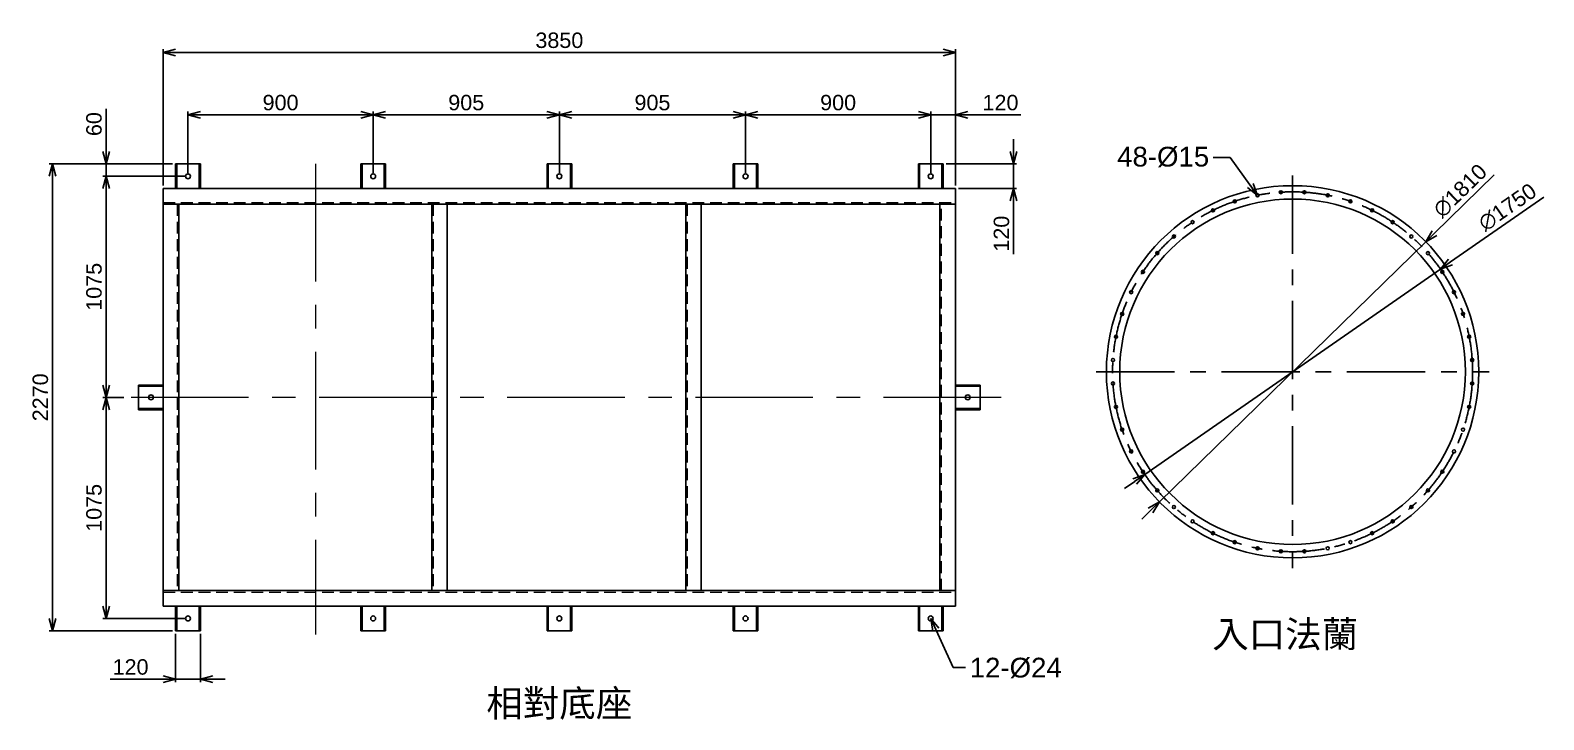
# Model space of a CAD drawing. Header units: inches. Extents: x 707 to 13003, y 909 to 9309.
# Drawn here: x 5646 to 13003, y 5957 to 9309 of the extents above; entities that cross this region are included whole.
import ezdxf

# ---------------------------------------------------------------- set-up
doc = ezdxf.new("R2010")
doc.units = ezdxf.units.IN
doc.header["$MEASUREMENT"] = 0
doc.linetypes.add('CENTER', pattern=[50.8, 31.75, -6.35, 6.35, -6.35])
doc.linetypes.add('HIDDEN', pattern=[9.525, 6.35, -3.175])
doc.layers.add('CEN', color=1, linetype='CENTER', lineweight=15)
doc.layers.add('HIDDEN', color=6, linetype='HIDDEN', lineweight=18)
doc.layers.add('中心線', color=1, linetype='CENTER')
doc.styles.get("Standard").update_dxf_attribs({"font": 'Arial.ttf'})
doc.dimstyles.new('ISO-25', dxfattribs={"dimscale": 5, "dimtxt": 15, "dimasz": 12, "dimexe": 3, "dimexo": 3, "dimgap": 4, "dimtad": 1, "dimdsep": 46, "dimtxsty": 'Standard', "dimblk": 'OPEN30', "dimcen": 4, "dimclrd": 3, "dimclre": 3, "dimclrt": 3, "dimadec": 0, "dimazin": 0, "dimtfac": 1, "dimtmove": 0, "dimatfit": 3, "dimldrblk": 'OPEN30', "dimfxl": 1, "dimarcsym": 0})

# ---------------------------------------------------------------- blocks, each defined once
blk = doc.blocks.new('_Open30')
at = {"color": 0, "linetype": 'ByBlock', "lineweight": -2}
for p, q in [((-1, 0.27), (0, 0)), ((0, 0), (-1, -0.27)), ((0, 0), (-1, 0))]:
    blk.add_line(p, q, dxfattribs=at)
blk = doc.blocks.new('*D172')
at = {"color": 3, "lineweight": -2, "transparency": 16777216}
for p, q in [((6293, 8554.3), (6293, 9216.8)), ((6353, 9201.8), (10083, 9201.8)), ((10143, 8554.3), (10143, 9216.8))]:
    blk.add_line(p, q, dxfattribs=at)
at = {"layer": 'Defpoints', "color": 0, "transparency": 16777216}
for p in [(10143, 9201.8), (6293, 8539.3), (10143, 8539.3)]:
    blk.add_point(p, dxfattribs=at)
at = {"color": 3, "lineweight": -2, "transparency": 16777216, "xscale": 60, "yscale": 60, "zscale": 60, "rotation": 180}
blk.add_blockref('_Open30', (6293, 9201.8), dxfattribs=at)
at = {"color": 3, "lineweight": -2, "transparency": 16777216, "xscale": 60, "yscale": 60, "zscale": 60}
blk.add_blockref('_Open30', (10143, 9201.8), dxfattribs=at)
at = {"color": 3, "transparency": 16777216, "insert": (8218, 9260.2), "char_height": 75, "attachment_point": 5}
blk.add_mtext('3850', dxfattribs=at)
blk = doc.blocks.new('*D173')
at = {"color": 3, "lineweight": -2, "transparency": 16777216}
for p, q in [((6413, 8614.3), (6413, 8913.9)), ((7313, 8614.3), (7313, 8913.9)), ((6473, 8898.9), (7253, 8898.9))]:
    blk.add_line(p, q, dxfattribs=at)
at = {"layer": 'Defpoints', "color": 0, "transparency": 16777216}
for p in [(7313, 8898.9), (6413, 8599.3), (7313, 8599.3)]:
    blk.add_point(p, dxfattribs=at)
at = {"color": 3, "lineweight": -2, "transparency": 16777216, "xscale": 60, "yscale": 60, "zscale": 60, "rotation": 180}
blk.add_blockref('_Open30', (6413, 8898.9), dxfattribs=at)
at = {"color": 3, "lineweight": -2, "transparency": 16777216, "xscale": 60, "yscale": 60, "zscale": 60}
blk.add_blockref('_Open30', (7313, 8898.9), dxfattribs=at)
at = {"color": 3, "transparency": 16777216, "insert": (6863, 8957.2), "char_height": 75, "attachment_point": 5}
blk.add_mtext('900', dxfattribs=at)
blk = doc.blocks.new('*D174')
at = {"color": 3, "lineweight": -2, "transparency": 16777216}
for p, q in [((7313, 8614.3), (7313, 8913.9)), ((8218, 8614.3), (8218, 8913.9)), ((7373, 8898.9), (8158, 8898.9))]:
    blk.add_line(p, q, dxfattribs=at)
at = {"layer": 'Defpoints', "color": 0, "transparency": 16777216}
for p in [(8218, 8898.9), (7313, 8599.3), (8218, 8599.3)]:
    blk.add_point(p, dxfattribs=at)
at = {"color": 3, "lineweight": -2, "transparency": 16777216, "xscale": 60, "yscale": 60, "zscale": 60, "rotation": 180}
blk.add_blockref('_Open30', (7313, 8898.9), dxfattribs=at)
at = {"color": 3, "lineweight": -2, "transparency": 16777216, "xscale": 60, "yscale": 60, "zscale": 60}
blk.add_blockref('_Open30', (8218, 8898.9), dxfattribs=at)
at = {"color": 3, "transparency": 16777216, "insert": (7765.5, 8957.2), "char_height": 75, "attachment_point": 5}
blk.add_mtext('905', dxfattribs=at)
blk = doc.blocks.new('*D175')
at = {"color": 3, "lineweight": -2, "transparency": 16777216}
for p, q in [((8218, 8614.3), (8218, 8913.9)), ((9123, 8614.3), (9123, 8913.9)), ((8278, 8898.9), (9063, 8898.9))]:
    blk.add_line(p, q, dxfattribs=at)
at = {"layer": 'Defpoints', "color": 0, "transparency": 16777216}
for p in [(9123, 8898.9), (8218, 8599.3), (9123, 8599.3)]:
    blk.add_point(p, dxfattribs=at)
at = {"color": 3, "lineweight": -2, "transparency": 16777216, "xscale": 60, "yscale": 60, "zscale": 60, "rotation": 180}
blk.add_blockref('_Open30', (8218, 8898.9), dxfattribs=at)
at = {"color": 3, "lineweight": -2, "transparency": 16777216, "xscale": 60, "yscale": 60, "zscale": 60}
blk.add_blockref('_Open30', (9123, 8898.9), dxfattribs=at)
at = {"color": 3, "transparency": 16777216, "insert": (8670.5, 8957.2), "char_height": 75, "attachment_point": 5}
blk.add_mtext('905', dxfattribs=at)
blk = doc.blocks.new('*D176')
at = {"color": 3, "lineweight": -2, "transparency": 16777216}
for p, q in [((9123, 8614.3), (9123, 8913.9)), ((10023, 8614.3), (10023, 8913.9)), ((9183, 8898.9), (9963, 8898.9))]:
    blk.add_line(p, q, dxfattribs=at)
at = {"layer": 'Defpoints', "color": 0, "transparency": 16777216}
for p in [(10023, 8898.9), (9123, 8599.3), (10023, 8599.3)]:
    blk.add_point(p, dxfattribs=at)
at = {"color": 3, "lineweight": -2, "transparency": 16777216, "xscale": 60, "yscale": 60, "zscale": 60, "rotation": 180}
blk.add_blockref('_Open30', (9123, 8898.9), dxfattribs=at)
at = {"color": 3, "lineweight": -2, "transparency": 16777216, "xscale": 60, "yscale": 60, "zscale": 60}
blk.add_blockref('_Open30', (10023, 8898.9), dxfattribs=at)
at = {"color": 3, "transparency": 16777216, "insert": (9573, 8957.2), "char_height": 75, "attachment_point": 5}
blk.add_mtext('900', dxfattribs=at)
blk = doc.blocks.new('*D177')
at = {"color": 3, "lineweight": -2, "transparency": 16777216}
for p, q in [((10023, 8614.3), (10023, 8913.9)), ((10143, 8554.3), (10143, 8913.9)), ((9963, 8898.9), (9903, 8898.9)), ((10023, 8898.9), (10143, 8898.9)), ((10203, 8898.9), (10461.4, 8898.9))]:
    blk.add_line(p, q, dxfattribs=at)
at = {"layer": 'Defpoints', "color": 0, "transparency": 16777216}
for p in [(10143, 8898.9), (10023, 8599.3), (10143, 8539.3)]:
    blk.add_point(p, dxfattribs=at)
at = {"color": 3, "lineweight": -2, "transparency": 16777216, "xscale": 60, "yscale": 60, "zscale": 60}
blk.add_blockref('_Open30', (10023, 8898.9), dxfattribs=at)
at = {"color": 3, "lineweight": -2, "transparency": 16777216, "xscale": 60, "yscale": 60, "zscale": 60, "rotation": 180}
blk.add_blockref('_Open30', (10143, 8898.9), dxfattribs=at)
at = {"color": 3, "transparency": 16777216, "insert": (10362.2, 8957.2), "char_height": 75, "attachment_point": 5}
blk.add_mtext('120', dxfattribs=at)
blk = doc.blocks.new('*D178')
at = {"color": 3, "lineweight": -2, "transparency": 16777216}
for p, q in [((6338, 8659.3), (5738.9, 8659.3)), ((5753.9, 8599.3), (5753.9, 6449.3)), ((6338, 6389.3), (5738.9, 6389.3))]:
    blk.add_line(p, q, dxfattribs=at)
at = {"layer": 'Defpoints', "color": 0, "transparency": 16777216}
for p in [(6353, 8659.3), (5753.9, 6389.3), (6353, 6389.3)]:
    blk.add_point(p, dxfattribs=at)
at = {"color": 3, "lineweight": -2, "transparency": 16777216, "xscale": 60, "yscale": 60, "zscale": 60}
for p, rotation in [((5753.9, 8659.3), 90), ((5753.9, 6389.3), 270)]:
    blk.add_blockref('_Open30', p, dxfattribs=dict(at, rotation=rotation))
at = {"color": 3, "transparency": 16777216, "insert": (5695.6, 7524.3), "char_height": 75, "attachment_point": 5, "rotation": 90}
blk.add_mtext('2270', dxfattribs=at)
blk = doc.blocks.new('*D179')
at = {"color": 3, "lineweight": -2, "transparency": 16777216}
for p, q in [((6398, 8599.3), (5999.6, 8599.3)), ((6014.6, 8539.3), (6014.6, 7584.3)), ((6101.6, 7524.3), (5999.6, 7524.3))]:
    blk.add_line(p, q, dxfattribs=at)
at = {"layer": 'Defpoints', "color": 0, "transparency": 16777216}
for p in [(6413, 8599.3), (6014.6, 7524.3), (6116.6, 7524.3)]:
    blk.add_point(p, dxfattribs=at)
at = {"color": 3, "lineweight": -2, "transparency": 16777216, "xscale": 60, "yscale": 60, "zscale": 60}
for p, rotation in [((6014.6, 8599.3), 90), ((6014.6, 7524.3), 270)]:
    blk.add_blockref('_Open30', p, dxfattribs=dict(at, rotation=rotation))
at = {"color": 3, "transparency": 16777216, "insert": (5956.3, 8061.8), "char_height": 75, "attachment_point": 5, "rotation": 90}
blk.add_mtext('1075', dxfattribs=at)
blk = doc.blocks.new('*D180')
at = {"color": 3, "lineweight": -2, "transparency": 16777216}
for p, q in [((6101.6, 7524.3), (5999.6, 7524.3)), ((6014.6, 7464.3), (6014.6, 6509.3)), ((6398, 6449.3), (5999.6, 6449.3))]:
    blk.add_line(p, q, dxfattribs=at)
at = {"layer": 'Defpoints', "color": 0, "transparency": 16777216}
for p in [(6116.6, 7524.3), (6014.6, 6449.3), (6413, 6449.3)]:
    blk.add_point(p, dxfattribs=at)
at = {"color": 3, "lineweight": -2, "transparency": 16777216, "xscale": 60, "yscale": 60, "zscale": 60}
for p, rotation in [((6014.6, 7524.3), 90), ((6014.6, 6449.3), 270)]:
    blk.add_blockref('_Open30', p, dxfattribs=dict(at, rotation=rotation))
at = {"color": 3, "transparency": 16777216, "insert": (5956.3, 6986.8), "char_height": 75, "attachment_point": 5, "rotation": 90}
blk.add_mtext('1075', dxfattribs=at)
blk = doc.blocks.new('*D181')
at = {"color": 3, "lineweight": -2, "transparency": 16777216}
for p, q in [((6014.6, 8719.3), (6014.6, 8926.8)), ((6338, 8659.3), (5999.6, 8659.3)), ((6014.6, 8599.3), (6014.6, 8659.3)), ((6398, 8599.3), (5999.6, 8599.3)), ((6014.6, 8539.3), (6014.6, 8479.3))]:
    blk.add_line(p, q, dxfattribs=at)
at = {"layer": 'Defpoints', "color": 0, "transparency": 16777216}
for p in [(6014.6, 8659.3), (6353, 8659.3), (6413, 8599.3)]:
    blk.add_point(p, dxfattribs=at)
at = {"color": 3, "lineweight": -2, "transparency": 16777216, "xscale": 60, "yscale": 60, "zscale": 60}
for p, rotation in [((6014.6, 8659.3), 270), ((6014.6, 8599.3), 90)]:
    blk.add_blockref('_Open30', p, dxfattribs=dict(at, rotation=rotation))
at = {"color": 3, "transparency": 16777216, "insert": (5956.3, 8853), "char_height": 75, "attachment_point": 5, "rotation": 90}
blk.add_mtext('60', dxfattribs=at)
blk = doc.blocks.new('*D182')
at = {"color": 3, "lineweight": -2, "transparency": 16777216}
for p, q in [((10425.6, 8719.3), (10425.6, 8779.3)), ((10098, 8659.3), (10440.6, 8659.3)), ((10425.6, 8659.3), (10425.6, 8539.3)), ((10158, 8539.3), (10440.6, 8539.3)), ((10425.6, 8479.3), (10425.6, 8220.9))]:
    blk.add_line(p, q, dxfattribs=at)
at = {"layer": 'Defpoints', "color": 0, "transparency": 16777216}
for p in [(10083, 8659.3), (10143, 8539.3), (10425.6, 8539.3)]:
    blk.add_point(p, dxfattribs=at)
at = {"color": 3, "lineweight": -2, "transparency": 16777216, "xscale": 60, "yscale": 60, "zscale": 60}
for p, rotation in [((10425.6, 8659.3), 270), ((10425.6, 8539.3), 90)]:
    blk.add_blockref('_Open30', p, dxfattribs=dict(at, rotation=rotation))
at = {"color": 3, "transparency": 16777216, "insert": (10367.3, 8320.1), "char_height": 75, "attachment_point": 5, "rotation": 90}
blk.add_mtext('120', dxfattribs=at)
blk = doc.blocks.new('*D183')
at = {"color": 3, "lineweight": -2, "transparency": 16777216}
for p, q in [((6353, 6374.3), (6353, 6139.5)), ((6473, 6374.3), (6473, 6139.5)), ((6293, 6154.5), (6034.6, 6154.5)), ((6473, 6154.5), (6353, 6154.5)), ((6533, 6154.5), (6593, 6154.5))]:
    blk.add_line(p, q, dxfattribs=at)
at = {"layer": 'Defpoints', "color": 0, "transparency": 16777216}
for p in [(6353, 6389.3), (6473, 6389.3), (6353, 6154.5)]:
    blk.add_point(p, dxfattribs=at)
at = {"color": 3, "lineweight": -2, "transparency": 16777216, "xscale": 60, "yscale": 60, "zscale": 60}
blk.add_blockref('_Open30', (6353, 6154.5), dxfattribs=at)
at = {"color": 3, "lineweight": -2, "transparency": 16777216, "xscale": 60, "yscale": 60, "zscale": 60, "rotation": 180}
blk.add_blockref('_Open30', (6473, 6154.5), dxfattribs=at)
at = {"color": 3, "transparency": 16777216, "insert": (6133.8, 6212.8), "char_height": 75, "attachment_point": 5}
blk.add_mtext('120', dxfattribs=at)
blk = doc.blocks.new('*U160')
blk.add_circle((0, 0), 7.5)
blk = doc.blocks.new('*U162')
at = {"color": 0, "linetype": 'ByBlock', "lineweight": -2}
blk.add_blockref('*U160', (40328.6, -34940.4), dxfattribs=at)
for p, rotation in [((40443, -34940.4), 352.5000000000001), ((40104.6, -34984.9), 14.99999999999997), ((40215.1, -34955.3), 7.499999999999916), ((40556.5, -34955.3), 345), ((40667.1, -34984.9), 337.4999999999999), ((39899.7, -35086), 29.99999999999998), ((39998.8, -35028.7), 22.49999999999998), ((40772.8, -35028.7), 329.9999999999999), ((40871.9, -35086), 322.4999999999999), ((39808.9, -35155.6), 37.49999999999997), ((40962.7, -35155.6), 315), ((39728, -35236.6), 44.99999999999999), ((41043.7, -35236.6), 307.5), ((39658.3, -35327.4), 52.49999999999999), ((41113.4, -35327.4), 299.9999999999999), ((39601.1, -35426.5), 59.99999999999999), ((41170.6, -35426.5), 292.4999999999999), ((39557.3, -35532.2), 67.49999999999997), ((41214.4, -35532.2), 285), ((39527.6, -35642.8), 74.99999999999996), ((41244, -35642.8), 277.5), ((39512.7, -35756.3), 82.49999999999999), ((41258.9, -35756.3), 270), ((39512.7, -35870.7), 89.99999999999997), ((41258.9, -35870.7), 262.5), ((39527.6, -35984.2), 97.5), ((41244, -35984.2), 254.9999999999999), ((39557.3, -36094.8), 105), ((41214.4, -36094.8), 247.5), ((39601.1, -36200.5), 112.5), ((41170.6, -36200.5), 240), ((39658.3, -36299.6), 120), ((41113.4, -36299.6), 232.5), ((39728, -36390.4), 127.5), ((41043.7, -36390.4), 225), ((39808.9, -36471.4), 135), ((40962.7, -36471.4), 217.5), ((39899.7, -36541), 142.5), ((40871.9, -36541), 209.9999999999999), ((39998.8, -36598.3), 150), ((40104.6, -36642.1), 157.5), ((40667.1, -36642.1), 194.9999999999999), ((40772.8, -36598.3), 202.4999999999999), ((40215.1, -36671.7), 165), ((40328.6, -36686.6), 172.5000000000001), ((40443, -36686.6), 180), ((40556.5, -36671.7), 187.4999999999999)]:
    blk.add_blockref('*U160', p, dxfattribs=dict(at, rotation=rotation))
blk = doc.blocks.new('*D192')
at = {"color": 3, "lineweight": -2, "transparency": 16777216}
for p, q in [((12762.3, 8606.2), (12472.4, 8322.9)), ((11134.7, 7016.3), (12429.5, 8281)), ((11091.7, 6974.4), (11048.8, 6932.4))]:
    blk.add_line(p, q, dxfattribs=at)
at = {"layer": 'Defpoints', "color": 0, "transparency": 16777216}
for p in [(12429.5, 8281), (11134.7, 7016.3)]:
    blk.add_point(p, dxfattribs=at)
at = {"color": 3, "lineweight": -2, "transparency": 16777216, "xscale": 60, "yscale": 60, "zscale": 60}
for p, rotation in [((12429.5, 8281), 224.3269904194143), ((11134.7, 7016.3), 44.3269904194143)]:
    blk.add_blockref('_Open30', p, dxfattribs=dict(at, rotation=rotation))
at = {"color": 3, "transparency": 16777216, "insert": (12596.6, 8528.7), "char_height": 75, "attachment_point": 5, "rotation": 44.32699}
blk.add_mtext('∅1810', dxfattribs=at)
blk = doc.blocks.new('*D193')
at = {"color": 3, "lineweight": -2, "transparency": 16777216}
for p, q in [((13002.8, 8497.7), (12549.7, 8182.5)), ((11063.7, 7149), (12500.4, 8148.3)), ((11014.5, 7114.8), (10965.2, 7080.5))]:
    blk.add_line(p, q, dxfattribs=at)
at = {"layer": 'Defpoints', "color": 0, "transparency": 16777216}
for p in [(12500.4, 8148.3), (11063.7, 7149)]:
    blk.add_point(p, dxfattribs=at)
at = {"color": 3, "lineweight": -2, "transparency": 16777216, "xscale": 60, "yscale": 60, "zscale": 60}
for p, rotation in [((12500.4, 8148.3), 214.8201283173482), ((11063.7, 7149), 34.82012831734816)]:
    blk.add_blockref('_Open30', p, dxfattribs=dict(at, rotation=rotation))
at = {"color": 3, "transparency": 16777216, "insert": (12826.6, 8448.7), "char_height": 75, "attachment_point": 5, "rotation": 34.82013}
blk.add_mtext('∅1750', dxfattribs=at)

msp = doc.modelspace()

# ---------------------------------------------------------------- linework, layer by layer
for p, q in [((6353.019, 8539.253), (6353.019, 8659.253)), ((6353.019, 8659.253), (6473.019, 8659.253)), ((6359.019, 8539.253), (6359.019, 8659.253)), ((6467.019, 8659.253), (6467.019, 8539.253)), ((6473.019, 8659.253), (6473.019, 8539.253)), ((7253.019, 8539.253), (7253.019, 8659.253)), ((7253.019, 8659.253), (7373.019, 8659.253)), ((7259.019, 8539.253), (7259.019, 8659.253)), ((7367.019, 8659.253), (7367.019, 8539.253)), ((7373.019, 8659.253), (7373.019, 8539.253)), ((8158.019, 8539.253), (8158.019, 8659.253)), ((8158.019, 8659.253), (8278.019, 8659.253)), ((8164.019, 8539.253), (8164.019, 8659.253)), ((8272.019, 8659.253), (8272.019, 8539.253)), ((8278.019, 8659.253), (8278.019, 8539.253)), ((9063.019, 8539.253), (9063.019, 8659.253)), ((9063.019, 8659.253), (9183.019, 8659.253)), ((9069.019, 8539.253), (9069.019, 8659.253)), ((9177.019, 8659.253), (9177.019, 8539.253)), ((9183.019, 8659.253), (9183.019, 8539.253)), ((10083.019, 8659.253), (9963.019, 8659.253)), ((9963.019, 8659.253), (9963.019, 8539.253)), ((9969.019, 8659.253), (9969.019, 8539.253)), ((10077.019, 8539.253), (10077.019, 8659.253)), ((10083.019, 8539.253), (10083.019, 8659.253)), ((6293.019, 8539.253), (6293.019, 6509.253)), ((6293.019, 8539.253), (10143.019, 8539.253)), ((10143.019, 8539.253), (10143.019, 6509.253)), ((6293.019, 8464.253), (10143.019, 8464.253)), ((6368.019, 8464.253), (6368.019, 6584.253)), ((7598.019, 8464.253), (7598.019, 6584.253)), ((7673.019, 8464.253), (7673.019, 6584.253)), ((8833.019, 8464.253), (8833.019, 6584.253)), ((8908.019, 8464.253), (8908.019, 6584.253)), ((10068.019, 6584.253), (10068.019, 8464.253)), ((6293.019, 7584.253), (6173.019, 7584.253)), ((6173.019, 7584.253), (6173.019, 7464.253)), ((6293.019, 7578.253), (6173.019, 7578.253)), ((10143.019, 7584.253), (10263.019, 7584.253)), ((10143.019, 7578.253), (10263.019, 7578.253)), ((10263.019, 7584.253), (10263.019, 7464.253)), ((6173.019, 7470.253), (6293.019, 7470.253)), ((6173.019, 7464.253), (6293.019, 7464.253)), ((10263.019, 7470.253), (10143.019, 7470.253)), ((10263.019, 7464.253), (10143.019, 7464.253)), ((7598.019, 6794.425), (7598.019, 7080.315)), ((6293.019, 6584.253), (10143.019, 6584.253)), ((6293.019, 6509.253), (10143.019, 6509.253)), ((6353.019, 6509.253), (6353.019, 6389.253)), ((6359.019, 6509.253), (6359.019, 6389.253)), ((6467.019, 6389.253), (6467.019, 6509.253)), ((6473.019, 6389.253), (6473.019, 6509.253)), ((7253.019, 6509.253), (7253.019, 6389.253)), ((7259.019, 6509.253), (7259.019, 6389.253)), ((7367.019, 6389.253), (7367.019, 6509.253)), ((7373.019, 6389.253), (7373.019, 6509.253)), ((8158.019, 6509.253), (8158.019, 6389.253)), ((8164.019, 6509.253), (8164.019, 6389.253)), ((8272.019, 6389.253), (8272.019, 6509.253)), ((8278.019, 6389.253), (8278.019, 6509.253)), ((9063.019, 6509.253), (9063.019, 6389.253)), ((9069.019, 6509.253), (9069.019, 6389.253)), ((9177.019, 6389.253), (9177.019, 6509.253)), ((9183.019, 6389.253), (9183.019, 6509.253)), ((9963.019, 6389.253), (9963.019, 6509.253)), ((9969.019, 6389.253), (9969.019, 6509.253)), ((10077.019, 6509.253), (10077.019, 6389.253)), ((10083.019, 6509.253), (10083.019, 6389.253)), ((6353.019, 6389.253), (6473.019, 6389.253)), ((7253.019, 6389.253), (7373.019, 6389.253)), ((8158.019, 6389.253), (8278.019, 6389.253)), ((9063.019, 6389.253), (9183.019, 6389.253)), ((10083.019, 6389.253), (9963.019, 6389.253))]:
    msp.add_line(p, q)
for centre, radius in [((6413.019, 8599.253), 12), ((7313.019, 8599.253), 12), ((8218.019, 8599.253), 12), ((9123.019, 8599.253), 12), ((10023.019, 8599.253), 12), ((11782.067, 7648.649), 905), ((11782.067, 7648.649), 840), ((6233.019, 7524.253), 12), ((10203.019, 7524.253), 12), ((6413.019, 6449.253), 12), ((7313.019, 6449.253), 12), ((8218.019, 6449.253), 12), ((9123.019, 6449.253), 12), ((10023.019, 6449.253), 12)]:
    msp.add_circle(centre, radius)
at = {"layer": 'CEN', "ltscale": 18}
for p, q in [((7033.019, 8659.451), (7033.019, 6370.645)), ((10365.3, 7524.253), (6116.588, 7524.253))]:
    msp.add_line(p, q, dxfattribs=at)
at = {"layer": 'HIDDEN', "ltscale": 9}
for p, q in [((6293.019, 8471.253), (10143.019, 8471.253)), ((6361.019, 8464.253), (6361.019, 6584.253)), ((7605.019, 8464.253), (7605.019, 6584.253)), ((8840.019, 8464.253), (8840.019, 6584.253)), ((10075.019, 6584.253), (10075.019, 8464.253)), ((6293.019, 6577.253), (10143.019, 6577.253))]:
    msp.add_line(p, q, dxfattribs=at)
at = {"layer": '中心線', "ltscale": 12}
for p, q in [((11782.067, 8603.649), (11782.067, 6693.649)), ((10827.067, 7648.649), (12737.067, 7648.649))]:
    msp.add_line(p, q, dxfattribs=at)
at = {"layer": '中心線', "ltscale": 8}
msp.add_circle((11782.067, 7648.649), 875, dxfattribs=at)

# ---------------------------------------------------------------- block references
msp.add_blockref('*U162', (-28603.752, 43462.143))

# ---------------------------------------------------------------- texts
at = {"color": 3, "char_height": 96}
for s, insert, attachment_point in [('48-%%C15', (11376.652, 8643.148), 9), ('12-%%C24', (10212.87, 6258.024), 1)]:
    msp.add_mtext(s, dxfattribs=dict(at, insert=insert, attachment_point=attachment_point))
at = {"char_height": 130, "attachment_point": 5}
for s, insert in [('{\\fPMingLiU|b0|i0|c136|p54;入口法蘭}', (11746.145, 6365.731)), ('{\\fPMingLiU|b0|i0|c136|p54;相對底座}', (8218.019, 6029.008))]:
    msp.add_mtext(s, dxfattribs=dict(at, insert=insert))

# ---------------------------------------------------------------- dimensions: what is measured, and where the dimension line sits
for base, p1, p2, picture, middle in [((10143.019, 9201.845), (6293.019, 8539.253), (10143.019, 8539.253), '*D172', (8218.019, 9260.164)), ((7313.019, 8898.908), (6413.019, 8599.253), (7313.019, 8599.253), '*D173', (6863.019, 8957.201)), ((8218.019, 8898.908), (7313.019, 8599.253), (8218.019, 8599.253), '*D174', (7765.519, 8957.201)), ((9123.019, 8898.908), (8218.019, 8599.253), (9123.019, 8599.253), '*D175', (8670.519, 8957.201)), ((10023.019, 8898.908), (9123.019, 8599.253), (10023.019, 8599.253), '*D176', (9573.019, 8957.201)), ((10143.019, 8898.908), (10023.019, 8599.253), (10143.019, 8539.253), '*D177', (10362.214, 8957.201)), ((6353.019, 6154.493), (6473.019, 6389.253), (6353.019, 6389.253), '*D183', (6133.823, 6212.786))]:
    dim = msp.add_linear_dim(base=base, p1=p1, p2=p2, dimstyle='ISO-25')
    dim.commit()
    dim.dimension.update_dxf_attribs({"geometry": picture, "text_midpoint": middle})
for base, p1, p2, picture, middle in [((6014.628, 8659.253), (6413.019, 8599.253), (6353.019, 8659.253), '*D181', (5956.335, 8853.048)), ((10425.589, 8539.253), (10083.019, 8659.253), (10143.019, 8539.253), '*D182', (10367.296, 8320.058)), ((6014.628, 7524.253), (6413.019, 8599.253), (6116.588, 7524.253), '*D179', (5956.335, 8061.753)), ((6014.628, 6449.253), (6116.588, 7524.253), (6413.019, 6449.253), '*D180', (5956.335, 6986.753))]:
    dim = msp.add_linear_dim(base=base, p1=p1, p2=p2, angle=90, dimstyle='ISO-25')
    dim.commit()
    dim.dimension.update_dxf_attribs({"geometry": picture, "text_midpoint": middle})
dim = msp.add_linear_dim(base=(5753.851, 6389.253), p1=(6353.019, 8659.253), p2=(6353.019, 6389.253), angle=90, dimstyle='ISO-25')
dim.commit()
dim.dimension.update_dxf_attribs({"geometry": '*D178', "text_midpoint": (5753.851, 7524.253), "dimtype": 160})
dim = msp.add_diameter_dim_2p(p1=(11134.663, 7016.278), p2=(12429.472, 8281.02), dimstyle='ISO-25')
dim.commit()
dim.dimension.update_dxf_attribs({"geometry": '*D192', "text_midpoint": (12596.632, 8528.718)})
dim = msp.add_diameter_dim_2p(p1=(11063.737, 7149.022), p2=(12500.398, 8148.276), dimstyle='ISO-25')
dim.commit()
dim.dimension.update_dxf_attribs({"geometry": '*D193', "text_midpoint": (12861.059, 8399.13), "dimtype": 163})

# ---------------------------------------------------------------- leaders
at = {"annotation_type": 0, "has_hookline": 1}
for points, hookline_direction, text_width in [([(11611.595, 8505.791), (11479.052, 8691.148), (11396.652, 8691.148)], 1, 440.251), ([(10023.019, 6449.253), (10132.87, 6210.024), (10192.87, 6210.024)], 0, 426.237)]:
    msp.add_leader(points, dimstyle='ISO-25', override={"dimgap": 4, "dimtad": 0}, dxfattribs=dict(at, hookline_direction=hookline_direction, text_width=text_width))

doc.saveas('drawing.dxf')
